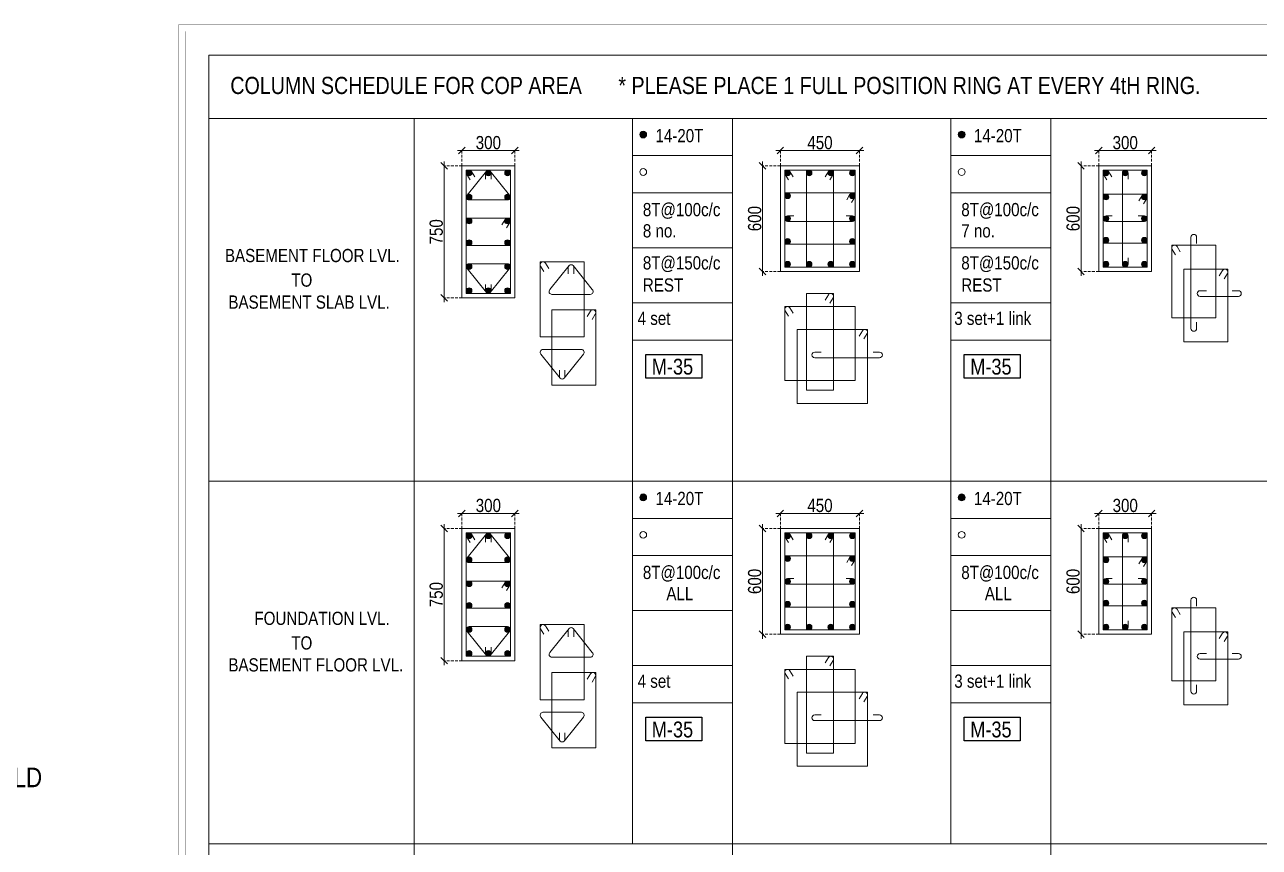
# Model space of a CAD drawing. Header units: millimetres. Extents: x 1112055 to 3390982, y -148532 to 766891.
# Drawn here: x 2021276 to 2049321, y 365650 to 384332 of the extents above; entities that cross this region are included whole.
import ezdxf
from ezdxf.enums import TextEntityAlignment as Align

# ---------------------------------------------------------------- set-up
doc = ezdxf.new("R2010")
doc.units = ezdxf.units.MM
doc.header["$PDMODE"] = 35
doc.header["$PDSIZE"] = -25
doc.linetypes.add('DASHED2', pattern=[0.375, 0.25, -0.125])
doc.linetypes.add('Hidden', pattern=[9.525, 6.35, -3.175])
for name, color, linetype, lineweight in [('B COL. SIZE DIM', 220, 'Continuous', 25), ('B COLSCH', 204, 'Continuous', 20), ('B COLUMN', 1, 'Hidden', 9), ('B STEEL', 34, 'Continuous', 15), ('B TITLE BLOCK', 250, 'Continuous', 0)]:
    doc.layers.add(name, color=color, linetype=linetype, lineweight=lineweight)
doc.layers.add('B TEXT', color=7, linetype='Continuous')
doc.styles.add('dim inside', font='romans.shx', dxfattribs={"width": 0.8, "height": 125})
doc.styles.add('SWINC', font='swissc.ttf')
doc.dimstyles.new('dim inside', dxfattribs={"dimtxt": 125, "dimasz": 100, "dimexe": 0, "dimexo": 0, "dimgap": 10, "dimtad": 0, "dimdec": 0, "dimzin": 0, "dimdsep": 46, "dimtxsty": 'dim inside', "dimblk": 'SMALL', "dimcen": 0.09, "dimadec": 0, "dimazin": 0, "dimtfac": 1, "dimtdec": 0, "dimtofl": 0, "dimtmove": 0, "dimatfit": 3, "dimfxl": 1, "dimtolj": 1, "dimtzin": 0, "dimarcsym": 2})

# ---------------------------------------------------------------- blocks, each defined once
blk = doc.blocks.new('_Oblique')
at = {"color": 0, "linetype": 'ByBlock', "lineweight": -2}
blk.add_line((-0.5, -0.5), (0.5, 0.5), dxfattribs=at)
blk = doc.blocks.new('*D954')
at = {"layer": 'B COL. SIZE DIM', "color": 250, "lineweight": 9, "ltscale": 250, "transparency": 16777216}
blk.add_line((2031108, 373233), (2032508, 373233), dxfattribs=at)
at = {"layer": 'B COL. SIZE DIM', "color": 250, "linetype": 'DASHED2', "lineweight": 9, "ltscale": 250, "transparency": 16777216}
for p, q in [((2031208, 372888), (2031208, 373233)), ((2032408, 372888), (2032408, 373233))]:
    blk.add_line(p, q, dxfattribs=at)
at = {"layer": 'Defpoints', "color": 0, "ltscale": 250, "transparency": 16777216}
for p in [(2032408, 373233), (2031208, 372888), (2032408, 372888)]:
    blk.add_point(p, dxfattribs=at)
at = {"layer": 'B COL. SIZE DIM', "color": 250, "lineweight": 9, "ltscale": 250, "transparency": 16777216, "xscale": 150, "yscale": 150, "zscale": 150, "rotation": 180}
blk.add_blockref('_Oblique', (2031208, 373233), dxfattribs=at)
at = {"layer": 'B COL. SIZE DIM', "color": 250, "lineweight": 9, "ltscale": 250, "transparency": 16777216, "xscale": 150, "yscale": 150, "zscale": 150}
blk.add_blockref('_Oblique', (2032408, 373233), dxfattribs=at)
at = {"layer": 'B COL. SIZE DIM', "color": 6, "ltscale": 250, "transparency": 16777216, "insert": (2031808, 373412), "char_height": 300, "attachment_point": 5, "style": 'SWINC'}
blk.add_mtext('\\A1;300', dxfattribs=at)
blk = doc.blocks.new('*D955')
at = {"layer": 'B COL. SIZE DIM', "color": 250, "lineweight": 9, "ltscale": 250, "transparency": 16777216}
blk.add_line((2030804, 372988), (2030804, 369788), dxfattribs=at)
at = {"layer": 'B COL. SIZE DIM', "color": 250, "linetype": 'DASHED2', "lineweight": 9, "ltscale": 250, "transparency": 16777216}
for p, q in [((2031208, 372888), (2030804, 372888)), ((2031208, 369888), (2030804, 369888))]:
    blk.add_line(p, q, dxfattribs=at)
at = {"layer": 'Defpoints', "color": 0, "ltscale": 250, "transparency": 16777216}
for p in [(2031208, 372888), (2030804, 369888), (2031208, 369888)]:
    blk.add_point(p, dxfattribs=at)
at = {"layer": 'B COL. SIZE DIM', "color": 250, "lineweight": 9, "ltscale": 250, "transparency": 16777216, "xscale": 150, "yscale": 150, "zscale": 150}
for p, rotation in [((2030804, 372888), 90), ((2030804, 369888), 270)]:
    blk.add_blockref('_Oblique', p, dxfattribs=dict(at, rotation=rotation))
at = {"layer": 'B COL. SIZE DIM', "color": 6, "ltscale": 250, "transparency": 16777216, "insert": (2030625, 371388), "char_height": 300, "attachment_point": 5, "rotation": 90, "style": 'SWINC'}
blk.add_mtext('\\A1;750', dxfattribs=at)
blk = doc.blocks.new('*D952')
at = {"layer": 'B COL. SIZE DIM', "color": 250, "lineweight": 9, "ltscale": 250, "transparency": 16777216}
blk.add_line((2031108, 381473), (2032508, 381473), dxfattribs=at)
at = {"layer": 'B COL. SIZE DIM', "color": 250, "linetype": 'DASHED2', "lineweight": 9, "ltscale": 250, "transparency": 16777216}
for p, q in [((2031208, 381128), (2031208, 381473)), ((2032408, 381128), (2032408, 381473))]:
    blk.add_line(p, q, dxfattribs=at)
at = {"layer": 'Defpoints', "color": 0, "ltscale": 250, "transparency": 16777216}
for p in [(2032408, 381473), (2031208, 381128), (2032408, 381128)]:
    blk.add_point(p, dxfattribs=at)
at = {"layer": 'B COL. SIZE DIM', "color": 250, "lineweight": 9, "ltscale": 250, "transparency": 16777216, "xscale": 150, "yscale": 150, "zscale": 150, "rotation": 180}
blk.add_blockref('_Oblique', (2031208, 381473), dxfattribs=at)
at = {"layer": 'B COL. SIZE DIM', "color": 250, "lineweight": 9, "ltscale": 250, "transparency": 16777216, "xscale": 150, "yscale": 150, "zscale": 150}
blk.add_blockref('_Oblique', (2032408, 381473), dxfattribs=at)
at = {"layer": 'B COL. SIZE DIM', "color": 6, "ltscale": 250, "transparency": 16777216, "insert": (2031808, 381652), "char_height": 300, "attachment_point": 5, "style": 'SWINC'}
blk.add_mtext('\\A1;300', dxfattribs=at)
blk = doc.blocks.new('*D953')
at = {"layer": 'B COL. SIZE DIM', "color": 250, "lineweight": 9, "ltscale": 250, "transparency": 16777216}
blk.add_line((2030804, 381228), (2030804, 378028), dxfattribs=at)
at = {"layer": 'B COL. SIZE DIM', "color": 250, "linetype": 'DASHED2', "lineweight": 9, "ltscale": 250, "transparency": 16777216}
for p, q in [((2031208, 381128), (2030804, 381128)), ((2031208, 378128), (2030804, 378128))]:
    blk.add_line(p, q, dxfattribs=at)
at = {"layer": 'Defpoints', "color": 0, "ltscale": 250, "transparency": 16777216}
for p in [(2031208, 381128), (2030804, 378128), (2031208, 378128)]:
    blk.add_point(p, dxfattribs=at)
at = {"layer": 'B COL. SIZE DIM', "color": 250, "lineweight": 9, "ltscale": 250, "transparency": 16777216, "xscale": 150, "yscale": 150, "zscale": 150}
for p, rotation in [((2030804, 381128), 90), ((2030804, 378128), 270)]:
    blk.add_blockref('_Oblique', p, dxfattribs=dict(at, rotation=rotation))
at = {"layer": 'B COL. SIZE DIM', "color": 6, "ltscale": 250, "transparency": 16777216, "insert": (2030625, 379628), "char_height": 300, "attachment_point": 5, "rotation": 90, "style": 'SWINC'}
blk.add_mtext('\\A1;750', dxfattribs=at)
blk = doc.blocks.new('*D956')
at = {"layer": 'B COL. SIZE DIM', "color": 250, "lineweight": 9, "ltscale": 250, "transparency": 16777216}
blk.add_line((2038341, 373233), (2040341, 373233), dxfattribs=at)
at = {"layer": 'B COL. SIZE DIM', "color": 250, "linetype": 'DASHED2', "lineweight": 9, "ltscale": 250, "transparency": 16777216}
for p, q in [((2038441, 372888), (2038441, 373233)), ((2040241, 372888), (2040241, 373233))]:
    blk.add_line(p, q, dxfattribs=at)
at = {"layer": 'Defpoints', "color": 0, "ltscale": 250, "transparency": 16777216}
for p in [(2040241, 373233), (2038441, 372888), (2040241, 372888)]:
    blk.add_point(p, dxfattribs=at)
at = {"layer": 'B COL. SIZE DIM', "color": 250, "lineweight": 9, "ltscale": 250, "transparency": 16777216, "xscale": 150, "yscale": 150, "zscale": 150, "rotation": 180}
blk.add_blockref('_Oblique', (2038441, 373233), dxfattribs=at)
at = {"layer": 'B COL. SIZE DIM', "color": 250, "lineweight": 9, "ltscale": 250, "transparency": 16777216, "xscale": 150, "yscale": 150, "zscale": 150}
blk.add_blockref('_Oblique', (2040241, 373233), dxfattribs=at)
at = {"layer": 'B COL. SIZE DIM', "color": 6, "ltscale": 250, "transparency": 16777216, "insert": (2039341, 373412), "char_height": 300, "attachment_point": 5, "style": 'SWINC'}
blk.add_mtext('\\A1;450', dxfattribs=at)
blk = doc.blocks.new('*D957')
at = {"layer": 'B COL. SIZE DIM', "color": 250, "lineweight": 9, "ltscale": 250, "transparency": 16777216}
blk.add_line((2038037, 372988), (2038037, 370388), dxfattribs=at)
at = {"layer": 'B COL. SIZE DIM', "color": 250, "linetype": 'DASHED2', "lineweight": 9, "ltscale": 250, "transparency": 16777216}
for p, q in [((2038441, 372888), (2038037, 372888)), ((2038441, 370488), (2038037, 370488))]:
    blk.add_line(p, q, dxfattribs=at)
at = {"layer": 'Defpoints', "color": 0, "ltscale": 250, "transparency": 16777216}
for p in [(2038441, 372888), (2038037, 370488), (2038441, 370488)]:
    blk.add_point(p, dxfattribs=at)
at = {"layer": 'B COL. SIZE DIM', "color": 250, "lineweight": 9, "ltscale": 250, "transparency": 16777216, "xscale": 150, "yscale": 150, "zscale": 150}
for p, rotation in [((2038037, 372888), 90), ((2038037, 370488), 270)]:
    blk.add_blockref('_Oblique', p, dxfattribs=dict(at, rotation=rotation))
at = {"layer": 'B COL. SIZE DIM', "color": 6, "ltscale": 250, "transparency": 16777216, "insert": (2037858, 371688), "char_height": 300, "attachment_point": 5, "rotation": 90, "style": 'SWINC'}
blk.add_mtext('\\A1;600', dxfattribs=at)
blk = doc.blocks.new('*D958')
at = {"layer": 'B COL. SIZE DIM', "color": 250, "lineweight": 9, "ltscale": 250, "transparency": 16777216}
blk.add_line((2038341, 381473), (2040341, 381473), dxfattribs=at)
at = {"layer": 'B COL. SIZE DIM', "color": 250, "linetype": 'DASHED2', "lineweight": 9, "ltscale": 250, "transparency": 16777216}
for p, q in [((2038441, 381128), (2038441, 381473)), ((2040241, 381128), (2040241, 381473))]:
    blk.add_line(p, q, dxfattribs=at)
at = {"layer": 'Defpoints', "color": 0, "ltscale": 250, "transparency": 16777216}
for p in [(2040241, 381473), (2038441, 381128), (2040241, 381128)]:
    blk.add_point(p, dxfattribs=at)
at = {"layer": 'B COL. SIZE DIM', "color": 250, "lineweight": 9, "ltscale": 250, "transparency": 16777216, "xscale": 150, "yscale": 150, "zscale": 150, "rotation": 180}
blk.add_blockref('_Oblique', (2038441, 381473), dxfattribs=at)
at = {"layer": 'B COL. SIZE DIM', "color": 250, "lineweight": 9, "ltscale": 250, "transparency": 16777216, "xscale": 150, "yscale": 150, "zscale": 150}
blk.add_blockref('_Oblique', (2040241, 381473), dxfattribs=at)
at = {"layer": 'B COL. SIZE DIM', "color": 6, "ltscale": 250, "transparency": 16777216, "insert": (2039341, 381652), "char_height": 300, "attachment_point": 5, "style": 'SWINC'}
blk.add_mtext('\\A1;450', dxfattribs=at)
blk = doc.blocks.new('*D959')
at = {"layer": 'B COL. SIZE DIM', "color": 250, "lineweight": 9, "ltscale": 250, "transparency": 16777216}
blk.add_line((2038037, 381228), (2038037, 378628), dxfattribs=at)
at = {"layer": 'B COL. SIZE DIM', "color": 250, "linetype": 'DASHED2', "lineweight": 9, "ltscale": 250, "transparency": 16777216}
for p, q in [((2038441, 381128), (2038037, 381128)), ((2038441, 378728), (2038037, 378728))]:
    blk.add_line(p, q, dxfattribs=at)
at = {"layer": 'Defpoints', "color": 0, "ltscale": 250, "transparency": 16777216}
for p in [(2038441, 381128), (2038037, 378728), (2038441, 378728)]:
    blk.add_point(p, dxfattribs=at)
at = {"layer": 'B COL. SIZE DIM', "color": 250, "lineweight": 9, "ltscale": 250, "transparency": 16777216, "xscale": 150, "yscale": 150, "zscale": 150}
for p, rotation in [((2038037, 381128), 90), ((2038037, 378728), 270)]:
    blk.add_blockref('_Oblique', p, dxfattribs=dict(at, rotation=rotation))
at = {"layer": 'B COL. SIZE DIM', "color": 6, "ltscale": 250, "transparency": 16777216, "insert": (2037858, 379928), "char_height": 300, "attachment_point": 5, "rotation": 90, "style": 'SWINC'}
blk.add_mtext('\\A1;600', dxfattribs=at)
blk = doc.blocks.new('*D960')
at = {"layer": 'B COL. SIZE DIM', "color": 250, "lineweight": 9, "ltscale": 250, "transparency": 16777216}
blk.add_line((2045575, 373233), (2046975, 373233), dxfattribs=at)
at = {"layer": 'B COL. SIZE DIM', "color": 250, "linetype": 'DASHED2', "lineweight": 9, "ltscale": 250, "transparency": 16777216}
for p, q in [((2045675, 372888), (2045675, 373233)), ((2046875, 372888), (2046875, 373233))]:
    blk.add_line(p, q, dxfattribs=at)
at = {"layer": 'Defpoints', "color": 0, "ltscale": 250, "transparency": 16777216}
for p in [(2046875, 373233), (2045675, 372888), (2046875, 372888)]:
    blk.add_point(p, dxfattribs=at)
at = {"layer": 'B COL. SIZE DIM', "color": 250, "lineweight": 9, "ltscale": 250, "transparency": 16777216, "xscale": 150, "yscale": 150, "zscale": 150, "rotation": 180}
blk.add_blockref('_Oblique', (2045675, 373233), dxfattribs=at)
at = {"layer": 'B COL. SIZE DIM', "color": 250, "lineweight": 9, "ltscale": 250, "transparency": 16777216, "xscale": 150, "yscale": 150, "zscale": 150}
blk.add_blockref('_Oblique', (2046875, 373233), dxfattribs=at)
at = {"layer": 'B COL. SIZE DIM', "color": 6, "ltscale": 250, "transparency": 16777216, "insert": (2046275, 373412), "char_height": 300, "attachment_point": 5, "style": 'SWINC'}
blk.add_mtext('\\A1;300', dxfattribs=at)
blk = doc.blocks.new('*D961')
at = {"layer": 'B COL. SIZE DIM', "color": 250, "lineweight": 9, "ltscale": 250, "transparency": 16777216}
blk.add_line((2045271, 372988), (2045271, 370388), dxfattribs=at)
at = {"layer": 'B COL. SIZE DIM', "color": 250, "linetype": 'DASHED2', "lineweight": 9, "ltscale": 250, "transparency": 16777216}
for p, q in [((2045675, 372888), (2045271, 372888)), ((2045675, 370488), (2045271, 370488))]:
    blk.add_line(p, q, dxfattribs=at)
at = {"layer": 'Defpoints', "color": 0, "ltscale": 250, "transparency": 16777216}
for p in [(2045675, 372888), (2045271, 370488), (2045675, 370488)]:
    blk.add_point(p, dxfattribs=at)
at = {"layer": 'B COL. SIZE DIM', "color": 250, "lineweight": 9, "ltscale": 250, "transparency": 16777216, "xscale": 150, "yscale": 150, "zscale": 150}
for p, rotation in [((2045271, 372888), 90), ((2045271, 370488), 270)]:
    blk.add_blockref('_Oblique', p, dxfattribs=dict(at, rotation=rotation))
at = {"layer": 'B COL. SIZE DIM', "color": 6, "ltscale": 250, "transparency": 16777216, "insert": (2045092, 371688), "char_height": 300, "attachment_point": 5, "rotation": 90, "style": 'SWINC'}
blk.add_mtext('\\A1;600', dxfattribs=at)
blk = doc.blocks.new('*D962')
at = {"layer": 'B COL. SIZE DIM', "color": 250, "lineweight": 9, "ltscale": 250, "transparency": 16777216}
blk.add_line((2045575, 381473), (2046975, 381473), dxfattribs=at)
at = {"layer": 'B COL. SIZE DIM', "color": 250, "linetype": 'DASHED2', "lineweight": 9, "ltscale": 250, "transparency": 16777216}
for p, q in [((2045675, 381128), (2045675, 381473)), ((2046875, 381128), (2046875, 381473))]:
    blk.add_line(p, q, dxfattribs=at)
at = {"layer": 'Defpoints', "color": 0, "ltscale": 250, "transparency": 16777216}
for p in [(2046875, 381473), (2045675, 381128), (2046875, 381128)]:
    blk.add_point(p, dxfattribs=at)
at = {"layer": 'B COL. SIZE DIM', "color": 250, "lineweight": 9, "ltscale": 250, "transparency": 16777216, "xscale": 150, "yscale": 150, "zscale": 150, "rotation": 180}
blk.add_blockref('_Oblique', (2045675, 381473), dxfattribs=at)
at = {"layer": 'B COL. SIZE DIM', "color": 250, "lineweight": 9, "ltscale": 250, "transparency": 16777216, "xscale": 150, "yscale": 150, "zscale": 150}
blk.add_blockref('_Oblique', (2046875, 381473), dxfattribs=at)
at = {"layer": 'B COL. SIZE DIM', "color": 6, "ltscale": 250, "transparency": 16777216, "insert": (2046275, 381652), "char_height": 300, "attachment_point": 5, "style": 'SWINC'}
blk.add_mtext('\\A1;300', dxfattribs=at)
blk = doc.blocks.new('*D963')
at = {"layer": 'B COL. SIZE DIM', "color": 250, "lineweight": 9, "ltscale": 250, "transparency": 16777216}
blk.add_line((2045271, 381228), (2045271, 378628), dxfattribs=at)
at = {"layer": 'B COL. SIZE DIM', "color": 250, "linetype": 'DASHED2', "lineweight": 9, "ltscale": 250, "transparency": 16777216}
for p, q in [((2045675, 381128), (2045271, 381128)), ((2045675, 378728), (2045271, 378728))]:
    blk.add_line(p, q, dxfattribs=at)
at = {"layer": 'Defpoints', "color": 0, "ltscale": 250, "transparency": 16777216}
for p in [(2045675, 381128), (2045271, 378728), (2045675, 378728)]:
    blk.add_point(p, dxfattribs=at)
at = {"layer": 'B COL. SIZE DIM', "color": 250, "lineweight": 9, "ltscale": 250, "transparency": 16777216, "xscale": 150, "yscale": 150, "zscale": 150}
for p, rotation in [((2045271, 381128), 90), ((2045271, 378728), 270)]:
    blk.add_blockref('_Oblique', p, dxfattribs=dict(at, rotation=rotation))
at = {"layer": 'B COL. SIZE DIM', "color": 6, "ltscale": 250, "transparency": 16777216, "insert": (2045092, 379928), "char_height": 300, "attachment_point": 5, "rotation": 90, "style": 'SWINC'}
blk.add_mtext('\\A1;600', dxfattribs=at)

msp = doc.modelspace()

# ---------------------------------------------------------------- hatches: boundary and pattern name
at = {"layer": 'B STEEL', "lineweight": 9, "ltscale": 0.5}
h = msp.add_hatch(color=34, dxfattribs=at)
edge = h.paths.add_edge_path()
edge.add_arc((2035325.9, 381837.3), 76.8, 0, 360)
h = msp.add_hatch(color=34, dxfattribs=at)
edge = h.paths.add_edge_path()
edge.add_arc((2042559.4, 381837.3), 76.8, 0, 360)
h = msp.add_hatch(color=34, dxfattribs=at)
edge = h.paths.add_edge_path()
edge.add_arc((2031371.5, 380964.1), 64, 0, 360)
at = {"layer": 'B STEEL'}
h = msp.add_hatch(color=34, dxfattribs=at)
edge = h.paths.add_edge_path()
edge.add_arc((2031807.5, 380964.1), 64, 0, 360)
at = {"layer": 'B STEEL', "lineweight": 9, "ltscale": 0.5}
h = msp.add_hatch(color=34, dxfattribs=at)
edge = h.paths.add_edge_path()
edge.add_arc((2032243.5, 380964.1), 64, 180, 540, ccw=False)
h = msp.add_hatch(color=34, dxfattribs=at)
edge = h.paths.add_edge_path()
edge.add_arc((2038605.1, 380964.1), 64, 0, 360)
h = msp.add_hatch(color=34, dxfattribs=at)
edge = h.paths.add_edge_path()
edge.add_arc((2039095.7, 380964.1), 64, 180, 540, ccw=False)
h = msp.add_hatch(color=34, dxfattribs=at)
edge = h.paths.add_edge_path()
edge.add_arc((2039586.4, 380964.1), 64, 180, 540, ccw=False)
h = msp.add_hatch(color=34, dxfattribs=at)
edge = h.paths.add_edge_path()
edge.add_arc((2040077, 380964.1), 64, 180, 540, ccw=False)
h = msp.add_hatch(color=34, dxfattribs=at)
edge = h.paths.add_edge_path()
edge.add_arc((2045838.6, 380964.1), 64, 0, 360)
at = {"layer": 'B STEEL'}
h = msp.add_hatch(color=34, dxfattribs=at)
edge = h.paths.add_edge_path()
edge.add_arc((2046274.6, 380964.1), 64, 0, 360)
at = {"layer": 'B STEEL', "lineweight": 9, "ltscale": 0.5}
h = msp.add_hatch(color=34, dxfattribs=at)
edge = h.paths.add_edge_path()
edge.add_arc((2046710.6, 380964.1), 64, 180, 540, ccw=False)
at = {"layer": 'B STEEL'}
h = msp.add_hatch(color=34, dxfattribs=at)
edge = h.paths.add_edge_path()
edge.add_arc((2031371.5, 380418.8), 64, 0, 360)
h = msp.add_hatch(color=34, dxfattribs=at)
edge = h.paths.add_edge_path()
edge.add_arc((2032243.5, 380418.8), 64, 0, 360)
at = {"layer": 'B STEEL', "lineweight": 30}
h = msp.add_hatch(color=34, dxfattribs=at)
edge = h.paths.add_edge_path()
edge.add_arc((2038605.1, 380446.2), 64, 0, 360)
h = msp.add_hatch(color=34, dxfattribs=at)
edge = h.paths.add_edge_path()
edge.add_arc((2040077, 380446.2), 64, 0, 360)
at = {"layer": 'B STEEL'}
h = msp.add_hatch(color=34, dxfattribs=at)
edge = h.paths.add_edge_path()
edge.add_arc((2045838.6, 380418.8), 64, 0, 360)
h = msp.add_hatch(color=34, dxfattribs=at)
edge = h.paths.add_edge_path()
edge.add_arc((2046710.6, 380418.8), 64, 0, 360)
h = msp.add_hatch(color=34, dxfattribs=at)
edge = h.paths.add_edge_path()
edge.add_arc((2031371.5, 379873.5), 64, 0, 360)
h = msp.add_hatch(color=34, dxfattribs=at)
edge = h.paths.add_edge_path()
edge.add_arc((2032243.5, 379873.5), 64, 0, 360)
at = {"layer": 'B STEEL', "lineweight": 30}
h = msp.add_hatch(color=34, dxfattribs=at)
edge = h.paths.add_edge_path()
edge.add_arc((2038605.1, 379928.2), 64, 0, 360)
h = msp.add_hatch(color=34, dxfattribs=at)
edge = h.paths.add_edge_path()
edge.add_arc((2040077, 379928.2), 64, 0, 360)
at = {"layer": 'B STEEL', "lineweight": 9, "ltscale": 0.5}
h = msp.add_hatch(color=34, dxfattribs=at)
edge = h.paths.add_edge_path()
edge.add_arc((2045838.6, 379928.2), 64, 0, 360, ccw=False)
h = msp.add_hatch(color=34, dxfattribs=at)
edge = h.paths.add_edge_path()
edge.add_arc((2046710.6, 379928.2), 64, -180, 180)
at = {"layer": 'B STEEL', "lineweight": 30}
h = msp.add_hatch(color=34, dxfattribs=at)
edge = h.paths.add_edge_path()
edge.add_arc((2038605.1, 379410.2), 64, 0, 360)
h = msp.add_hatch(color=34, dxfattribs=at)
edge = h.paths.add_edge_path()
edge.add_arc((2040077, 379410.2), 64, 0, 360)
at = {"layer": 'B STEEL'}
h = msp.add_hatch(color=34, dxfattribs=at)
edge = h.paths.add_edge_path()
edge.add_arc((2045838.6, 379437.5), 64, 0, 360)
h = msp.add_hatch(color=34, dxfattribs=at)
edge = h.paths.add_edge_path()
edge.add_arc((2046710.6, 379437.5), 64, 0, 360)
h = msp.add_hatch(color=34, dxfattribs=at)
edge = h.paths.add_edge_path()
edge.add_arc((2031371.5, 379382.8), 64, 0, 360)
h = msp.add_hatch(color=34, dxfattribs=at)
edge = h.paths.add_edge_path()
edge.add_arc((2032243.5, 379382.8), 64, 0, 360)
h = msp.add_hatch(color=34, dxfattribs=at)
edge = h.paths.add_edge_path()
edge.add_arc((2031371.5, 378837.5), 64, 0, 360)
h = msp.add_hatch(color=34, dxfattribs=at)
edge = h.paths.add_edge_path()
edge.add_arc((2032243.5, 378837.5), 64, 0, 360)
at = {"layer": 'B STEEL', "lineweight": 9, "ltscale": 0.5}
h = msp.add_hatch(color=34, dxfattribs=at)
edge = h.paths.add_edge_path()
edge.add_arc((2038605.1, 378892.2), 64, 0, 360, ccw=False)
h = msp.add_hatch(color=34, dxfattribs=at)
edge = h.paths.add_edge_path()
edge.add_arc((2039095.7, 378892.2), 64, -180, 180)
h = msp.add_hatch(color=34, dxfattribs=at)
edge = h.paths.add_edge_path()
edge.add_arc((2039586.4, 378892.2), 64, -180, 180)
h = msp.add_hatch(color=34, dxfattribs=at)
edge = h.paths.add_edge_path()
edge.add_arc((2040077, 378892.2), 64, -180, 180)
h = msp.add_hatch(color=34, dxfattribs=at)
edge = h.paths.add_edge_path()
edge.add_arc((2045838.6, 378892.2), 64, 0, 360, ccw=False)
at = {"layer": 'B STEEL'}
h = msp.add_hatch(color=34, dxfattribs=at)
edge = h.paths.add_edge_path()
edge.add_arc((2046274.6, 378892.2), 64, 0, 360)
at = {"layer": 'B STEEL', "lineweight": 9, "ltscale": 0.5}
h = msp.add_hatch(color=34, dxfattribs=at)
edge = h.paths.add_edge_path()
edge.add_arc((2046710.6, 378892.2), 64, -180, 180)
h = msp.add_hatch(color=34, dxfattribs=at)
edge = h.paths.add_edge_path()
edge.add_arc((2031371.5, 378292.2), 64, 0, 360, ccw=False)
at = {"layer": 'B STEEL'}
h = msp.add_hatch(color=34, dxfattribs=at)
edge = h.paths.add_edge_path()
edge.add_arc((2031807.5, 378292.2), 64, 0, 360)
at = {"layer": 'B STEEL', "lineweight": 9, "ltscale": 0.5}
h = msp.add_hatch(color=34, dxfattribs=at)
edge = h.paths.add_edge_path()
edge.add_arc((2032243.5, 378292.2), 64, -180, 180)
h = msp.add_hatch(color=34, dxfattribs=at)
edge = h.paths.add_edge_path()
edge.add_arc((2035325.9, 373597.5), 76.8, 0, 360)
h = msp.add_hatch(color=34, dxfattribs=at)
edge = h.paths.add_edge_path()
edge.add_arc((2042559.4, 373597.5), 76.8, 0, 360)
h = msp.add_hatch(color=34, dxfattribs=at)
edge = h.paths.add_edge_path()
edge.add_arc((2031371.5, 372724.3), 64, 0, 360)
at = {"layer": 'B STEEL'}
h = msp.add_hatch(color=34, dxfattribs=at)
edge = h.paths.add_edge_path()
edge.add_arc((2031807.5, 372724.3), 64, 0, 360)
at = {"layer": 'B STEEL', "lineweight": 9, "ltscale": 0.5}
h = msp.add_hatch(color=34, dxfattribs=at)
edge = h.paths.add_edge_path()
edge.add_arc((2032243.5, 372724.3), 64, 180, 540, ccw=False)
h = msp.add_hatch(color=34, dxfattribs=at)
edge = h.paths.add_edge_path()
edge.add_arc((2038605.1, 372724.3), 64, 0, 360)
h = msp.add_hatch(color=34, dxfattribs=at)
edge = h.paths.add_edge_path()
edge.add_arc((2039095.7, 372724.3), 64, 180, 540, ccw=False)
h = msp.add_hatch(color=34, dxfattribs=at)
edge = h.paths.add_edge_path()
edge.add_arc((2039586.4, 372724.3), 64, 180, 540, ccw=False)
h = msp.add_hatch(color=34, dxfattribs=at)
edge = h.paths.add_edge_path()
edge.add_arc((2040077, 372724.3), 64, 180, 540, ccw=False)
h = msp.add_hatch(color=34, dxfattribs=at)
edge = h.paths.add_edge_path()
edge.add_arc((2045838.6, 372724.3), 64, 0, 360)
at = {"layer": 'B STEEL'}
h = msp.add_hatch(color=34, dxfattribs=at)
edge = h.paths.add_edge_path()
edge.add_arc((2046274.6, 372724.3), 64, 0, 360)
at = {"layer": 'B STEEL', "lineweight": 9, "ltscale": 0.5}
h = msp.add_hatch(color=34, dxfattribs=at)
edge = h.paths.add_edge_path()
edge.add_arc((2046710.6, 372724.3), 64, 180, 540, ccw=False)
at = {"layer": 'B STEEL'}
h = msp.add_hatch(color=34, dxfattribs=at)
edge = h.paths.add_edge_path()
edge.add_arc((2031371.5, 372179), 64, 0, 360)
h = msp.add_hatch(color=34, dxfattribs=at)
edge = h.paths.add_edge_path()
edge.add_arc((2032243.5, 372179), 64, 0, 360)
at = {"layer": 'B STEEL', "lineweight": 30}
h = msp.add_hatch(color=34, dxfattribs=at)
edge = h.paths.add_edge_path()
edge.add_arc((2038605.1, 372206.3), 64, 0, 360)
h = msp.add_hatch(color=34, dxfattribs=at)
edge = h.paths.add_edge_path()
edge.add_arc((2040077, 372206.3), 64, 0, 360)
at = {"layer": 'B STEEL'}
h = msp.add_hatch(color=34, dxfattribs=at)
edge = h.paths.add_edge_path()
edge.add_arc((2045838.6, 372179), 64, 0, 360)
h = msp.add_hatch(color=34, dxfattribs=at)
edge = h.paths.add_edge_path()
edge.add_arc((2046710.6, 372179), 64, 0, 360)
h = msp.add_hatch(color=34, dxfattribs=at)
edge = h.paths.add_edge_path()
edge.add_arc((2031371.5, 371633.7), 64, 0, 360)
h = msp.add_hatch(color=34, dxfattribs=at)
edge = h.paths.add_edge_path()
edge.add_arc((2032243.5, 371633.7), 64, 0, 360)
at = {"layer": 'B STEEL', "lineweight": 30}
h = msp.add_hatch(color=34, dxfattribs=at)
edge = h.paths.add_edge_path()
edge.add_arc((2038605.1, 371688.3), 64, 0, 360)
h = msp.add_hatch(color=34, dxfattribs=at)
edge = h.paths.add_edge_path()
edge.add_arc((2040077, 371688.3), 64, 0, 360)
at = {"layer": 'B STEEL', "lineweight": 9, "ltscale": 0.5}
h = msp.add_hatch(color=34, dxfattribs=at)
edge = h.paths.add_edge_path()
edge.add_arc((2045838.6, 371688.3), 64, 0, 360, ccw=False)
h = msp.add_hatch(color=34, dxfattribs=at)
edge = h.paths.add_edge_path()
edge.add_arc((2046710.6, 371688.3), 64, -180, 180)
at = {"layer": 'B STEEL'}
h = msp.add_hatch(color=34, dxfattribs=at)
edge = h.paths.add_edge_path()
edge.add_arc((2031371.5, 371143), 64, 0, 360)
h = msp.add_hatch(color=34, dxfattribs=at)
edge = h.paths.add_edge_path()
edge.add_arc((2032243.5, 371143), 64, 0, 360)
at = {"layer": 'B STEEL', "lineweight": 30}
h = msp.add_hatch(color=34, dxfattribs=at)
edge = h.paths.add_edge_path()
edge.add_arc((2038605.1, 371170.3), 64, 0, 360)
h = msp.add_hatch(color=34, dxfattribs=at)
edge = h.paths.add_edge_path()
edge.add_arc((2040077, 371170.3), 64, 0, 360)
at = {"layer": 'B STEEL'}
h = msp.add_hatch(color=34, dxfattribs=at)
edge = h.paths.add_edge_path()
edge.add_arc((2045838.6, 371197.7), 64, 0, 360)
h = msp.add_hatch(color=34, dxfattribs=at)
edge = h.paths.add_edge_path()
edge.add_arc((2046710.6, 371197.7), 64, 0, 360)
h = msp.add_hatch(color=34, dxfattribs=at)
edge = h.paths.add_edge_path()
edge.add_arc((2031371.5, 370597.7), 64, 0, 360)
h = msp.add_hatch(color=34, dxfattribs=at)
edge = h.paths.add_edge_path()
edge.add_arc((2032243.5, 370597.7), 64, 0, 360)
at = {"layer": 'B STEEL', "lineweight": 9, "ltscale": 0.5}
h = msp.add_hatch(color=34, dxfattribs=at)
edge = h.paths.add_edge_path()
edge.add_arc((2038605.1, 370652.3), 64, 0, 360, ccw=False)
h = msp.add_hatch(color=34, dxfattribs=at)
edge = h.paths.add_edge_path()
edge.add_arc((2039095.7, 370652.3), 64, -180, 180)
h = msp.add_hatch(color=34, dxfattribs=at)
edge = h.paths.add_edge_path()
edge.add_arc((2039586.4, 370652.3), 64, -180, 180)
h = msp.add_hatch(color=34, dxfattribs=at)
edge = h.paths.add_edge_path()
edge.add_arc((2040077, 370652.3), 64, -180, 180)
h = msp.add_hatch(color=34, dxfattribs=at)
edge = h.paths.add_edge_path()
edge.add_arc((2045838.6, 370652.3), 64, 0, 360, ccw=False)
at = {"layer": 'B STEEL'}
h = msp.add_hatch(color=34, dxfattribs=at)
edge = h.paths.add_edge_path()
edge.add_arc((2046274.6, 370652.3), 64, 0, 360)
at = {"layer": 'B STEEL', "lineweight": 9, "ltscale": 0.5}
h = msp.add_hatch(color=34, dxfattribs=at)
edge = h.paths.add_edge_path()
edge.add_arc((2046710.6, 370652.3), 64, -180, 180)
h = msp.add_hatch(color=34, dxfattribs=at)
edge = h.paths.add_edge_path()
edge.add_arc((2031371.5, 370052.3), 64, 0, 360, ccw=False)
at = {"layer": 'B STEEL'}
h = msp.add_hatch(color=34, dxfattribs=at)
edge = h.paths.add_edge_path()
edge.add_arc((2031807.5, 370052.3), 64, 0, 360)
at = {"layer": 'B STEEL', "lineweight": 9, "ltscale": 0.5}
h = msp.add_hatch(color=34, dxfattribs=at)
edge = h.paths.add_edge_path()
edge.add_arc((2032243.5, 370052.3), 64, -180, 180)

# ---------------------------------------------------------------- linework, layer by layer
at = {"layer": 'B COLSCH', "color": 250, "lineweight": 0}
for p, q in [((2025459.8, 383641.1), (2025459.8, 358585.8)), ((2025459.8, 383641.1), (2072502.1, 383641.1)), ((2025459.8, 382205.6), (2072502.1, 382205.6)), ((2030120.4, 382205.6), (2030120.4, 358585.8)), ((2035079.6, 382205.6), (2035079.6, 365726)), ((2037354, 382205.6), (2037354, 358585.8)), ((2042313.1, 382205.6), (2042313.1, 365726)), ((2044587.5, 382205.6), (2044587.5, 358585.8)), ((2035079.6, 381360.6), (2037354, 381360.6)), ((2042313.1, 381360.6), (2044587.5, 381360.6)), ((2035079.6, 380515.6), (2037354, 380515.6)), ((2042313.1, 380515.6), (2044587.5, 380515.6)), ((2035079.6, 379265.9), (2037354, 379265.9)), ((2042313.1, 379265.9), (2044587.5, 379265.9)), ((2035079.6, 378016.1), (2037354, 378016.1)), ((2042313.1, 378016.1), (2044587.5, 378016.1)), ((2035079.6, 377171.1), (2037354, 377171.1)), ((2042313.1, 377171.1), (2044587.5, 377171.1)), ((2025459.8, 373965.8), (2072502.1, 373965.8)), ((2035079.6, 373120.8), (2037354, 373120.8)), ((2042313.1, 373120.8), (2044587.5, 373120.8)), ((2035079.6, 372275.8), (2037354, 372275.8)), ((2042313.1, 372275.8), (2044587.5, 372275.8)), ((2035079.6, 371026), (2037354, 371026)), ((2042313.1, 371026), (2044587.5, 371026)), ((2035079.6, 369776.3), (2037354, 369776.3)), ((2042313.1, 369776.3), (2044587.5, 369776.3)), ((2035079.6, 368931.3), (2037354, 368931.3)), ((2042313.1, 368931.3), (2044587.5, 368931.3)), ((2025459.8, 365726), (2072502.1, 365726))]:
    msp.add_line(p, q, dxfattribs=at)
at = {"layer": 'B COLUMN', "color": 1, "linetype": 'ByBlock', "lineweight": 20}
for points in [[(2031207.5, 378128.2), (2032407.5, 378128.2), (2032407.5, 381128.2), (2031207.5, 381128.2)], [(2038441, 378728.2), (2040241, 378728.2), (2040241, 381128.2), (2038441, 381128.2)], [(2045674.6, 378728.2), (2046874.6, 378728.2), (2046874.6, 381128.2), (2045674.6, 381128.2)], [(2031207.5, 369888.3), (2032407.5, 369888.3), (2032407.5, 372888.3), (2031207.5, 372888.3)], [(2038441, 370488.3), (2040241, 370488.3), (2040241, 372888.3), (2038441, 372888.3)], [(2045674.6, 370488.3), (2046874.6, 370488.3), (2046874.6, 372888.3), (2045674.6, 372888.3)]]:
    msp.add_lwpolyline(points, close=True, dxfattribs=at)
at = {"layer": 'B STEEL', "color": 34, "lineweight": 9, "ltscale": 0.5}
for points in [[(2031307.5, 379318.8), (2032307.5, 379318.8), (2032307.5, 381028.2), (2031307.5, 381028.2)], [(2038541, 379346.2), (2040141, 379346.2), (2040141, 381028.2), (2038541, 381028.2)], [(2039031.7, 378828.2), (2039650.4, 378828.2), (2039650.4, 381028.2), (2039031.7, 381028.2)], [(2045774.6, 379373.5), (2046774.6, 379373.5), (2046774.6, 381028.2), (2045774.6, 381028.2)], [(2038541, 380510.2), (2040141, 380510.2), (2040141, 378828.2), (2038541, 378828.2)], [(2045774.6, 380482.8), (2046774.6, 380482.8), (2046774.6, 378828.2), (2045774.6, 378828.2)], [(2031307.5, 379937.5), (2032307.5, 379937.5), (2032307.5, 378228.2), (2031307.5, 378228.2)], [(2047332.8, 377672), (2048332.8, 377672), (2048332.8, 379326.6), (2047332.8, 379326.6)], [(2032984.8, 377239.8), (2033984.8, 377239.8), (2033984.8, 378949.1), (2032984.8, 378949.1)], [(2047605.7, 378781.3), (2048605.7, 378781.3), (2048605.7, 377126.6), (2047605.7, 377126.6)], [(2039031.7, 376028.2), (2039650.4, 376028.2), (2039650.4, 378228.2), (2039031.7, 378228.2)], [(2033247.5, 377858.4), (2034247.5, 377858.4), (2034247.5, 376149.1), (2033247.5, 376149.1)], [(2038541, 376249.2), (2040141, 376249.2), (2040141, 377931.2), (2038541, 377931.2)], [(2038822.7, 377413.2), (2040422.7, 377413.2), (2040422.7, 375731.2), (2038822.7, 375731.2)], [(2031307.5, 371079), (2032307.5, 371079), (2032307.5, 372788.3), (2031307.5, 372788.3)], [(2038541, 371106.3), (2040141, 371106.3), (2040141, 372788.3), (2038541, 372788.3)], [(2039031.7, 370588.3), (2039650.4, 370588.3), (2039650.4, 372788.3), (2039031.7, 372788.3)], [(2045774.6, 371133.7), (2046774.6, 371133.7), (2046774.6, 372788.3), (2045774.6, 372788.3)], [(2038541, 372270.3), (2040141, 372270.3), (2040141, 370588.3), (2038541, 370588.3)], [(2045774.6, 372243), (2046774.6, 372243), (2046774.6, 370588.3), (2045774.6, 370588.3)], [(2031307.5, 371697.7), (2032307.5, 371697.7), (2032307.5, 369988.3), (2031307.5, 369988.3)], [(2047332.8, 369432.1), (2048332.8, 369432.1), (2048332.8, 371086.8), (2047332.8, 371086.8)], [(2032984.8, 368999.9), (2033984.8, 368999.9), (2033984.8, 370709.3), (2032984.8, 370709.3)], [(2047605.7, 370541.5), (2048605.7, 370541.5), (2048605.7, 368886.8), (2047605.7, 368886.8)], [(2039031.7, 367788.4), (2039650.4, 367788.4), (2039650.4, 369988.4), (2039031.7, 369988.4)], [(2038541, 368009.4), (2040141, 368009.4), (2040141, 369691.4), (2038541, 369691.4)], [(2033247.5, 369618.6), (2034247.5, 369618.6), (2034247.5, 367909.3), (2033247.5, 367909.3)], [(2038822.7, 369173.4), (2040422.7, 369173.4), (2040422.7, 367491.4), (2038822.7, 367491.4)]]:
    msp.add_lwpolyline(points, close=True, dxfattribs=at)
for points in [[(2031391.8, 380809.1), (2031317, 380930.6, -1), (2031426, 380997.7), (2031500.8, 380876.2)], [(2031871.5, 380821.5), (2031871.5, 380964.1, 1), (2031743.5, 380964.1), (2031743.5, 380821.5)], [(2038625.3, 380809.1), (2038550.5, 380930.6, -1), (2038659.6, 380997.7), (2038734.4, 380876.2)], [(2039566.1, 380809.1), (2039640.9, 380930.6, 1), (2039531.9, 380997.7), (2039457.1, 380876.2)], [(2045858.9, 380809.1), (2045784.1, 380930.6, -1), (2045893.1, 380997.7), (2045967.9, 380876.2)], [(2046338.6, 380821.5), (2046338.6, 380964.1, 1), (2046210.6, 380964.1), (2046210.6, 378892.2, 1), (2046338.6, 378892.2), (2046338.6, 379034.8)], [(2040056.8, 380291.1), (2040131.5, 380412.6, 1), (2040022.5, 380479.7), (2039947.7, 380358.2)], [(2046690.3, 380263.8), (2046765.1, 380385.3, 1), (2046656.1, 380452.4), (2046581.3, 380330.9)], [(2032223.2, 379718.5), (2032298, 379839.9, 1), (2032189, 379907), (2032114.2, 379785.6)], [(2038747.7, 379992.2), (2038605.1, 379992.2, 1), (2038605.1, 379864.1), (2040077, 379864.1, 1), (2040077, 379992.2), (2039934.4, 379992.2)], [(2045981.3, 379992.2), (2045838.6, 379992.2, 1), (2045838.6, 379864.1), (2046710.6, 379864.1, 1), (2046710.6, 379992.2), (2046567.9, 379992.2)], [(2047896.8, 379363.5), (2047896.8, 379506.2, 1), (2047768.8, 379506.2), (2047768.8, 377434.2, 1), (2047896.8, 377434.2), (2047896.8, 377576.9)], [(2047417, 379107.6), (2047342.3, 379229.1, -1), (2047451.3, 379296.2), (2047526.1, 379174.7)], [(2033069.1, 378730), (2032994.3, 378851.5, -1), (2033103.4, 378918.6), (2033178.1, 378797.2)], [(2033752, 378673.1), (2033752, 378815.8, 1), (2033624, 378815.8), (2033624, 378673.1)], [(2048521.4, 378562.2), (2048596.2, 378683.7, 1), (2048487.2, 378750.8), (2048412.4, 378629.4)], [(2031871.5, 378434.8), (2031871.5, 378292.2, -1), (2031743.5, 378292.2), (2031743.5, 378434.8)], [(2039566.1, 378009.1), (2039640.9, 378130.6, 1), (2039531.9, 378197.7), (2039457.1, 378076.2)], [(2048117.9, 378290.6), (2047975.2, 378290.6, 1), (2047975.2, 378162.6), (2048847.2, 378162.6, 1), (2048847.2, 378290.6), (2048704.6, 378290.6)], [(2034163.2, 377639.4), (2034238, 377760.9, 1), (2034128.9, 377828), (2034054.2, 377706.5)], [(2038625.3, 377712.2), (2038550.5, 377833.7, -1), (2038659.6, 377900.8), (2038734.4, 377779.3)], [(2040338.4, 377194.2), (2040413.2, 377315.7, 1), (2040304.2, 377382.8), (2040229.4, 377261.3)], [(2039365, 376895.2), (2039222.4, 376895.2, 1), (2039222.4, 376767.2), (2040694.3, 376767.2, 1), (2040694.3, 376895.2), (2040551.7, 376895.2)], [(2033548.8, 376489.3), (2033548.8, 376346.7, -1), (2033420.8, 376346.7), (2033420.8, 376489.3)], [(2031391.8, 372569.3), (2031317, 372690.7, -1), (2031426, 372757.9), (2031500.8, 372636.4)], [(2031871.5, 372581.7), (2031871.5, 372724.3, 1), (2031743.5, 372724.3), (2031743.5, 372581.7)], [(2038625.3, 372569.3), (2038550.5, 372690.7, -1), (2038659.6, 372757.9), (2038734.4, 372636.4)], [(2039566.1, 372569.3), (2039640.9, 372690.7, 1), (2039531.9, 372757.9), (2039457.1, 372636.4)], [(2045858.9, 372569.3), (2045784.1, 372690.7, -1), (2045893.1, 372757.9), (2045967.9, 372636.4)], [(2046338.6, 372581.7), (2046338.6, 372724.3, 1), (2046210.6, 372724.3), (2046210.6, 370652.3, 1), (2046338.6, 370652.3), (2046338.6, 370795)], [(2040056.8, 372051.3), (2040131.5, 372172.8, 1), (2040022.5, 372239.9), (2039947.7, 372118.4)], [(2046690.3, 372023.9), (2046765.1, 372145.4, 1), (2046656.1, 372212.5), (2046581.3, 372091.1)], [(2032223.2, 371478.6), (2032298, 371600.1, 1), (2032189, 371667.2), (2032114.2, 371545.7)], [(2038747.7, 371752.3), (2038605.1, 371752.3, 1), (2038605.1, 371624.3), (2040077, 371624.3, 1), (2040077, 371752.3), (2039934.4, 371752.3)], [(2045981.3, 371752.3), (2045838.6, 371752.3, 1), (2045838.6, 371624.3), (2046710.6, 371624.3, 1), (2046710.6, 371752.3), (2046567.9, 371752.3)], [(2047896.8, 371123.7), (2047896.8, 371266.3, 1), (2047768.8, 371266.3), (2047768.8, 369194.4, 1), (2047896.8, 369194.4), (2047896.8, 369337)], [(2047417, 370867.7), (2047342.3, 370989.2, -1), (2047451.3, 371056.3), (2047526.1, 370934.8)], [(2033069.1, 370490.2), (2032994.3, 370611.7, -1), (2033103.4, 370678.8), (2033178.1, 370557.3)], [(2033752, 370433.3), (2033752, 370575.9, 1), (2033624, 370575.9), (2033624, 370433.3)], [(2048521.4, 370322.4), (2048596.2, 370443.9, 1), (2048487.2, 370511), (2048412.4, 370389.5)], [(2031871.5, 370195), (2031871.5, 370052.3, -1), (2031743.5, 370052.3), (2031743.5, 370195)], [(2039566.1, 369769.3), (2039640.9, 369890.8, 1), (2039531.9, 369957.9), (2039457.1, 369836.4)], [(2048117.9, 370050.8), (2047975.2, 370050.8, 1), (2047975.2, 369922.8), (2048847.2, 369922.8, 1), (2048847.2, 370050.8), (2048704.6, 370050.8)], [(2038625.3, 369472.3), (2038550.5, 369593.8, -1), (2038659.6, 369660.9), (2038734.4, 369539.4)], [(2034163.2, 369399.5), (2034238, 369521, 1), (2034128.9, 369588.1), (2034054.2, 369466.7)], [(2040338.4, 368954.3), (2040413.2, 369075.8, 1), (2040304.2, 369142.9), (2040229.4, 369021.4)], [(2039365, 368655.4), (2039222.4, 368655.4, 1), (2039222.4, 368527.4), (2040694.3, 368527.4, 1), (2040694.3, 368655.4), (2040551.7, 368655.4)], [(2033548.8, 368249.5), (2033548.8, 368106.9, -1), (2033420.8, 368106.9), (2033420.8, 368249.5)]]:
    msp.add_lwpolyline(points, format="xyb", dxfattribs=at)
for points in [[(2031852.7, 381009.5), (2032288.7, 380464.2, -0.6687154), (2032243.5, 380354.8), (2031371.5, 380354.8, -0.6687154), (2031326.3, 380464.2), (2031762.3, 381009.5, -0.4133445)], [(2031852.7, 378246.9), (2032288.7, 378792.2, 0.6687154), (2032243.5, 378901.5), (2031371.5, 378901.5, 0.6687154), (2031326.3, 378792.2), (2031762.3, 378246.9, 0.4133445)], [(2033733.2, 378861.1), (2034169.2, 378315.8, -0.6687154), (2034124, 378206.4), (2033252, 378206.4, -0.6687154), (2033206.8, 378315.8), (2033642.8, 378861.1, -0.4133445)], [(2033530, 376301.4), (2033966, 376846.7, 0.6687154), (2033920.8, 376956), (2033048.8, 376956, 0.6687154), (2033003.6, 376846.7), (2033439.6, 376301.4, 0.4133445)], [(2031852.7, 372769.6), (2032288.7, 372224.3, -0.6687154), (2032243.5, 372115), (2031371.5, 372115, -0.6687154), (2031326.3, 372224.3), (2031762.3, 372769.6, -0.4133445)], [(2031852.7, 370007), (2032288.7, 370552.3, 0.6687154), (2032243.5, 370661.7), (2031371.5, 370661.7, 0.6687154), (2031326.3, 370552.3), (2031762.3, 370007, 0.4133445)], [(2033733.2, 370621.3), (2034169.2, 370076, -0.6687154), (2034124, 369966.6), (2033252, 369966.6, -0.6687154), (2033206.8, 370076), (2033642.8, 370621.3, -0.4133445)], [(2033530, 368061.5), (2033966, 368606.8, 0.6687154), (2033920.8, 368716.2), (2033048.8, 368716.2, 0.6687154), (2033003.6, 368606.8), (2033439.6, 368061.5, 0.4133445)]]:
    msp.add_lwpolyline(points, format="xyb", close=True, dxfattribs=at)
for centre, radius in [((2035325.9, 381837.3), 76.8), ((2042559.4, 381837.3), 76.8), ((2031371.5, 380964.1), 64), ((2031807.5, 380964.1), 64), ((2032243.5, 380964.1), 64), ((2035325.9, 380987.1), 76.8), ((2038605.1, 380964.1), 64), ((2039095.7, 380964.1), 64), ((2039586.4, 380964.1), 64), ((2040077, 380964.1), 64), ((2042559.4, 380987.1), 76.8), ((2045838.6, 380964.1), 64), ((2046274.6, 380964.1), 64), ((2046710.6, 380964.1), 64), ((2031371.5, 380418.8), 64), ((2032243.5, 380418.8), 64), ((2038605.1, 380446.2), 64), ((2040077, 380446.2), 64), ((2045838.6, 380418.8), 64), ((2046710.6, 380418.8), 64), ((2031371.5, 379873.5), 64), ((2032243.5, 379873.5), 64), ((2038605.1, 379928.2), 64), ((2040077, 379928.2), 64), ((2045838.6, 379928.2), 64), ((2046710.6, 379928.2), 64), ((2038605.1, 379410.2), 64), ((2040077, 379410.2), 64), ((2045838.6, 379437.5), 64), ((2046710.6, 379437.5), 64), ((2031371.5, 379382.8), 64), ((2032243.5, 379382.8), 64), ((2031371.5, 378837.5), 64), ((2032243.5, 378837.5), 64), ((2038605.1, 378892.2), 64), ((2039095.7, 378892.2), 64), ((2039586.4, 378892.2), 64), ((2040077, 378892.2), 64), ((2045838.6, 378892.2), 64), ((2046274.6, 378892.2), 64), ((2046710.6, 378892.2), 64), ((2031371.5, 378292.2), 64), ((2031807.5, 378292.2), 64), ((2032243.5, 378292.2), 64), ((2035325.9, 373597.5), 76.8), ((2042559.4, 373597.5), 76.8), ((2031371.5, 372724.3), 64), ((2031807.5, 372724.3), 64), ((2032243.5, 372724.3), 64), ((2035325.9, 372747.2), 76.8), ((2038605.1, 372724.3), 64), ((2039095.7, 372724.3), 64), ((2039586.4, 372724.3), 64), ((2040077, 372724.3), 64), ((2042559.4, 372747.2), 76.8), ((2045838.6, 372724.3), 64), ((2046274.6, 372724.3), 64), ((2046710.6, 372724.3), 64), ((2031371.5, 372179), 64), ((2032243.5, 372179), 64), ((2038605.1, 372206.3), 64), ((2040077, 372206.3), 64), ((2045838.6, 372179), 64), ((2046710.6, 372179), 64), ((2031371.5, 371633.7), 64), ((2032243.5, 371633.7), 64), ((2038605.1, 371688.3), 64), ((2040077, 371688.3), 64), ((2045838.6, 371688.3), 64), ((2046710.6, 371688.3), 64), ((2031371.5, 371143), 64), ((2032243.5, 371143), 64), ((2038605.1, 371170.3), 64), ((2040077, 371170.3), 64), ((2045838.6, 371197.7), 64), ((2046710.6, 371197.7), 64), ((2031371.5, 370597.7), 64), ((2032243.5, 370597.7), 64), ((2038605.1, 370652.3), 64), ((2039095.7, 370652.3), 64), ((2039586.4, 370652.3), 64), ((2040077, 370652.3), 64), ((2045838.6, 370652.3), 64), ((2046274.6, 370652.3), 64), ((2046710.6, 370652.3), 64), ((2031371.5, 370052.3), 64), ((2031807.5, 370052.3), 64), ((2032243.5, 370052.3), 64)]:
    msp.add_circle(centre, radius, dxfattribs=at)
at = {"layer": 'B TEXT', "color": 1}
for points in [[(2035383.3, 376842.1), (2036657.8, 376842.1), (2036657.8, 376304.1), (2035383.3, 376304.1)], [(2042616.8, 376842.1), (2043891.4, 376842.1), (2043891.4, 376304.1), (2042616.8, 376304.1)], [(2035383.3, 368602.2), (2036657.8, 368602.2), (2036657.8, 368064.3), (2035383.3, 368064.3)], [(2042616.8, 368602.2), (2043891.4, 368602.2), (2043891.4, 368064.3), (2042616.8, 368064.3)]]:
    msp.add_lwpolyline(points, close=True, dxfattribs=at)
at = {"layer": 'B TITLE BLOCK', "color": 1, "const_width": 3.38}
msp.add_lwpolyline([(2024770.3, 384330.6), (2024770.3, 351073.3), (2077591.6, 351073.3), (2077591.6, 384330.6)], close=True, dxfattribs=at)
at = {"layer": 'B TITLE BLOCK', "color": 250, "lineweight": 0, "const_width": 3.38}
msp.add_lwpolyline([(2024921.1, 384179.9), (2024921.1, 351224.1), (2077440.8, 351224.1), (2077440.8, 384179.9)], close=True, dxfattribs=at)

# ---------------------------------------------------------------- texts
at = {"layer": 'B TEXT', "color": 1, "style": 'SWINC'}
for s, p in [('COLUMN SCHEDULE FOR COP AREA', (2025947, 382757.6)), ('* PLEASE PLACE 1 FULL POSITION RING AT EVERY 4tH RING.', (2034762.1, 382757.6))]:
    msp.add_text(s, height=389.727, dxfattribs=at).set_placement(p)
at = {"layer": 'B TEXT', "style": 'SWINC'}
for s, p in [('14-20T', (2035604.4, 381662.8)), ('14-20T', (2042837.9, 381662.8)), ('8T@100c/c', (2035317.5, 379982.9)), ('8T@100c/c', (2042551, 379982.9)), ('8 no.', (2035317.5, 379501.2)), ('7 no.', (2042551, 379501.2)), ('8T@150c/c', (2035317.5, 378773)), ('8T@150c/c', (2042551, 378773)), ('REST', (2035317.5, 378270.7)), ('REST', (2042551, 378270.7)), ('4 set', (2035199.1, 377513.6)), ('3 set+1 link', (2042391.3, 377513.6)), ('14-20T', (2035604.4, 373422.9)), ('14-20T', (2042837.9, 373422.9)), ('8T@100c/c', (2035317.5, 371743.1)), ('8T@100c/c', (2042551, 371743.1)), ('ALL', (2035852.2, 371261.3)), ('ALL', (2043085.7, 371261.3)), ('4 set', (2035199.1, 369273.8)), ('3 set+1 link', (2042391.3, 369273.8))]:
    msp.add_text(s, height=300, dxfattribs=at).set_placement(p)
at = {"layer": 'B TEXT', "color": 1, "style": 'SWINC'}
for s, height, p in [('BASEMENT FLOOR LVL.', 300, (2025824.7, 378850)), ('TO', 300, (2027331.7, 378292)), ('BASEMENT SLAB LVL.', 300, (2025902.8, 377792.7)), ('M-35', 360, (2035520.6, 376277.6)), ('M-35', 360, (2042754.2, 376277.6)), ('FOUNDATION LVL.', 300, (2026494.2, 370610.2)), ('TO', 300, (2027331.7, 370052.1)), ('BASEMENT FLOOR LVL.', 300, (2025902.8, 369552.9)), ('M-35', 360, (2035520.6, 368037.7)), ('M-35', 360, (2042754.2, 368037.7))]:
    msp.add_text(s, height=height, dxfattribs=at).set_placement(p, align=Align.BOTTOM_LEFT)
at = {"layer": 'B TITLE BLOCK', "color": 0, "lineweight": 0, "style": 'SWINC'}
msp.add_text('EITHER STEEL OR WATER-PROOF PLYWOOD CLADDING. THERE SHOULD', height=444.618, dxfattribs=at).set_placement((2003393.6, 367014.4))

# ---------------------------------------------------------------- dimensions: what is measured, and where the dimension line sits
at = {"layer": 'B COL. SIZE DIM', "color": 250, "ltscale": 250}
for base, p1, p2, picture, middle in [((2032407.5, 381473.1), (2031207.5, 381128.2), (2032407.5, 381128.2), '*D952', (2031807.5, 381651.9)), ((2040241, 381473.1), (2038441, 381128.2), (2040241, 381128.2), '*D958', (2039341, 381651.9)), ((2046874.6, 381473.1), (2045674.6, 381128.2), (2046874.6, 381128.2), '*D962', (2046274.6, 381651.9)), ((2032407.5, 373233.3), (2031207.5, 372888.3), (2032407.5, 372888.3), '*D954', (2031807.5, 373412.1)), ((2040241, 373233.3), (2038441, 372888.3), (2040241, 372888.3), '*D956', (2039341, 373412.1)), ((2046874.6, 373233.3), (2045674.6, 372888.3), (2046874.6, 372888.3), '*D960', (2046274.6, 373412.1))]:
    dim = msp.add_linear_dim(base=base, p1=p1, p2=p2, dimstyle='dim inside', override={"dimtxt": 300, "dimasz": 150, "dimgap": 25, "dimtad": 3, "dimlfac": 0.25, "dimtxsty": 'SWINC', "dimblk1": 'Oblique', "dimblk2": 'Oblique', "dimsah": 1, "dimdle": 100, "dimclrd": 250, "dimclre": 250, "dimclrt": 6, "dimfxl": 1000, "dimlwd": 9, "dimlwe": 9}, dxfattribs=at)
    dim.commit()
    dim.dimension.update_dxf_attribs({"geometry": picture, "text_midpoint": middle})
for base, p1, p2, picture, middle in [((2030803.6, 378128.2), (2031207.5, 381128.2), (2031207.5, 378128.2), '*D953', (2030624.8, 379628.2)), ((2038037.2, 378728.2), (2038441, 381128.2), (2038441, 378728.2), '*D959', (2037858.2, 379928.2)), ((2045270.7, 378728.2), (2045674.6, 381128.2), (2045674.6, 378728.2), '*D963', (2045091.7, 379928.2)), ((2030803.6, 369888.3), (2031207.5, 372888.3), (2031207.5, 369888.3), '*D955', (2030624.8, 371388.3)), ((2038037.2, 370488.3), (2038441, 372888.3), (2038441, 370488.3), '*D957', (2037858.2, 371688.3)), ((2045270.7, 370488.3), (2045674.6, 372888.3), (2045674.6, 370488.3), '*D961', (2045091.7, 371688.3))]:
    dim = msp.add_linear_dim(base=base, p1=p1, p2=p2, angle=90, dimstyle='dim inside', override={"dimtxt": 300, "dimasz": 150, "dimgap": 25, "dimtad": 3, "dimlfac": 0.25, "dimtxsty": 'SWINC', "dimblk1": 'Oblique', "dimblk2": 'Oblique', "dimsah": 1, "dimdle": 100, "dimclrd": 250, "dimclre": 250, "dimclrt": 6, "dimfxl": 1000, "dimlwd": 9, "dimlwe": 9}, dxfattribs=at)
    dim.commit()
    dim.dimension.update_dxf_attribs({"geometry": picture, "text_midpoint": middle})

doc.saveas('drawing.dxf')
